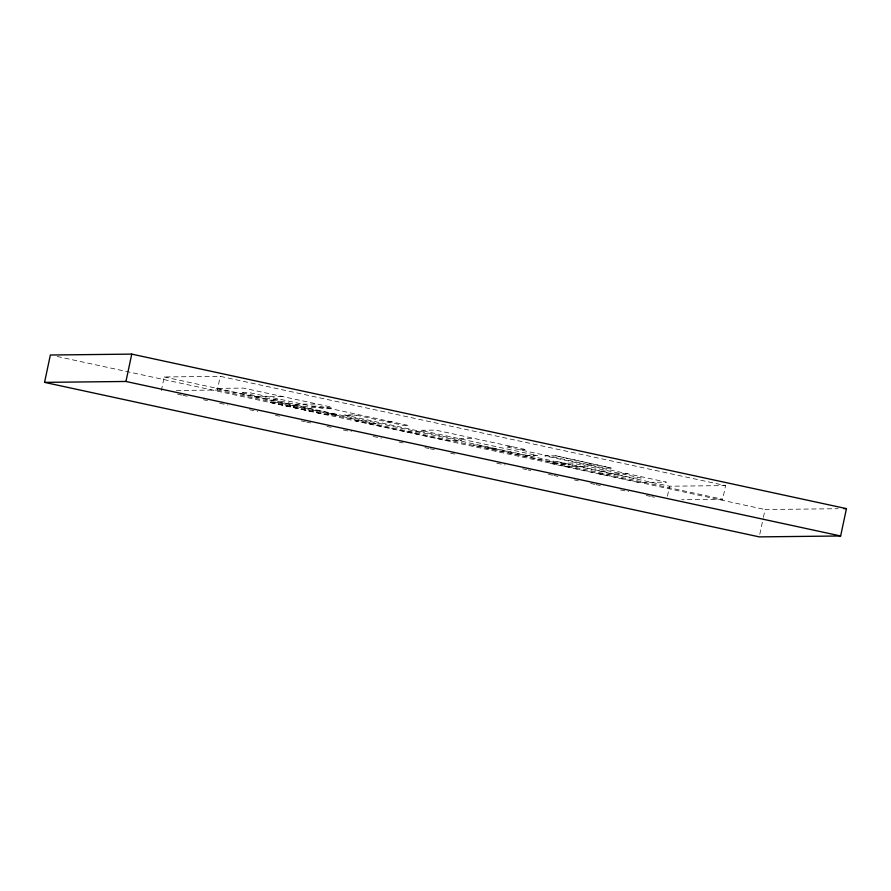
<?xml version="1.0" encoding="UTF-8"?>
<svg xmlns="http://www.w3.org/2000/svg" width="891" height="891" viewBox="0 0 891 891"><rect width="100%" height="100%" fill="white"/><g stroke="black" fill="none" stroke-linecap="round" stroke-linejoin="round"><path stroke-width="0.67" stroke-dasharray="4.46 3.34" d="M161.327 390.648L164.234 376.96L220.255 376.347L725.575 485.595L722.668 499.272L681.682 499.728M176.362 390.481L217.348 390.024L220.255 376.347M667.448 496.164L669.564 486.219L725.575 485.595M759.8 534.277L763.119 518.651M763.398 517.348L765.057 509.529L838.175 508.716M254.447 396.807L282.347 396.495M273.337 399.58L281.099 399.502M330.951 408.691L323.979 408.769L248.544 392.463L240.782 392.541L309.99 407.51L332.143 407.265L243.499 388.097L215.611 388.409L337.244 414.705L326.429 414.827L270.586 402.442L277.034 402.364L376.18 423.804L369.732 423.871M294.954 404.258L317.096 404.013M270.586 402.442L288.595 406.329L295.055 406.263M311.906 406.162L318.889 406.084L408.835 425.53L404.391 425.575L354.863 414.872L344.572 414.983L461.56 440.277L446.391 440.444L355.676 420.83L362.136 420.764M336.742 414.605L325.928 414.716L288.595 406.329M346.064 415.306L356.344 415.195M387.362 421.9L391.806 421.844M407.555 432.046L422.724 431.879M459.322 438.673L474.491 438.506M512.303 446.681L505.854 446.759L605 468.187L611.449 468.12L555.605 455.724L611.449 468.12M490.228 448.708L494.672 448.652M519.899 449.788L526.358 449.721L435.643 430.108L420.474 430.275L537.462 455.568L527.171 455.68L477.654 444.977L473.199 445.021L563.145 464.467L570.129 464.4M525.69 455.368L535.981 455.245M556.107 455.836L544.791 455.847L666.435 482.142L638.535 482.454L549.903 463.287L572.044 463.042L641.253 478.01L633.501 478.099L558.056 461.783L551.084 461.861M586.98 464.3L593.439 464.222M564.939 466.539L587.08 466.294M600.935 471.061L608.698 470.971M599.688 474.057L627.587 473.745M164.234 376.96L669.564 486.219M217.348 390.024L722.668 499.272M57.158 356.489L765.057 509.529M177.632 394.167L181.708 395.047M183.067 395.337L187.143 396.228M203.438 399.747L207.514 400.627M219.743 403.267L227.896 405.037M249.625 409.737L257.777 411.497M275.442 415.317L279.518 416.197M301.247 420.897L305.323 421.777M306.682 422.067L310.759 422.947M327.053 426.477L331.129 427.357M343.358 429.997L351.511 431.756M373.24 436.456L381.393 438.216M399.057 442.036L403.122 442.916M424.862 447.616L428.939 448.496M430.297 448.797L434.374 449.677M450.668 453.196L454.744 454.076M496.855 463.186L505.008 464.946M522.672 468.766L526.737 469.646M528.096 469.936L530.813 470.526M548.477 474.346L552.554 475.226M553.912 475.516L557.989 476.395M574.283 479.926L578.359 480.806M590.588 483.445L594.665 484.325M596.023 484.615L601.458 485.795M620.47 489.905L628.623 491.665M646.287 495.485L650.352 496.365M651.711 496.666L654.428 497.245"/><path stroke-width="1.34" d="M44.55 382.373L50.364 355.019L131.757 354.117L846.45 508.627L840.636 535.981L759.243 536.883L44.55 382.373L125.943 381.471L840.636 535.981M125.943 381.471L131.757 354.117M843.688 508.661L846.45 508.627"/></g></svg>
